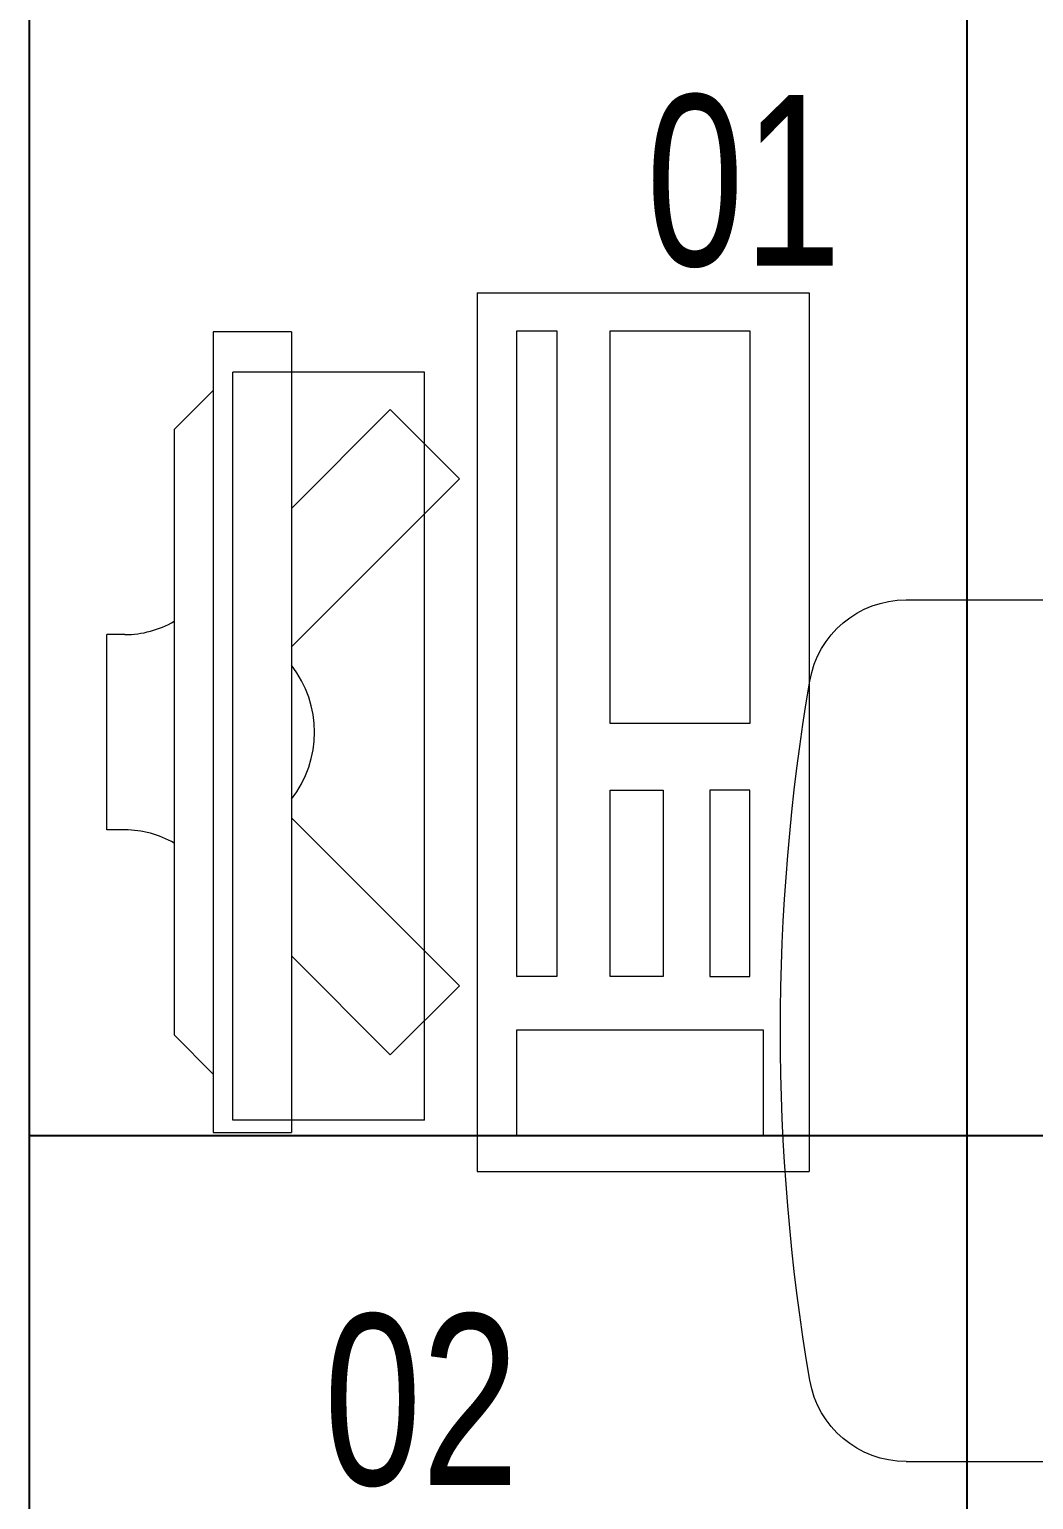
# Model space of a CAD drawing. Extents: x -12260 to 184725, y -29287 to 19916.
# Drawn here: x 29316 to 29830, y 3054 to 3806 of the extents above; entities that cross this region are included whole.
import ezdxf

# ---------------------------------------------------------------- set-up
doc = ezdxf.new("R2010")
doc.units = 0
doc.header["$LTSCALE"] = 0.25
doc.linetypes.add('DASHDOT', pattern=[25.4, 12.7, -6.35, 0, -6.35])
for name, color, linetype, lineweight in [('01-First Floor-FUR$0$72_EGR_EQP_TAG', 142, 'Continuous', 5), ('01-First Floor-FUR$0$LOADING', 253, 'Continuous', 5), ('01-First Floor-FUR$0$Walls', 251, 'Continuous', 5), ('E-LITE-CLNG-CNDT', 6, 'DASHDOT', 35)]:
    doc.layers.add(name, color=color, linetype=linetype, lineweight=lineweight)
doc.layers.add('01-First Floor-FUR$0$FALSE CEILING', color=251, linetype='Continuous')
doc.styles.add('01-First Floor-FUR$0$X3G_ENTITY_257CFD', font='swisscl.ttf', dxfattribs={"height": 200})

# ---------------------------------------------------------------- blocks, each defined once
blk = doc.blocks.new('01-First Floor-FUR$0$ITCWLS1-P')
at = {"layer": '01-First Floor-FUR$0$LOADING'}
for p, q in [((-0.17, 0.45), (-0.17, 0)), ((-0.17, 0.45), (0, 0.45)), ((0, 0.45), (0, 0)), ((-0.26509, 0.43, 0), (-0.30509, 0.43, 0)), ((-0.30509, 0.43, 0), (-0.30509, 0.02, 0)), ((-0.26509, 0.43, 0), (-0.26509, 0.02, 0)), ((-0.14957, 0.43047), (-0.12914, 0.43047)), ((-0.12914, 0.43047), (-0.12914, 0.40893)), ((-0.197, 0.40939), (-0.295, 0.40939)), ((-0.295, 0.02639), (-0.295, 0.40939)), ((-0.197, 0.02639), (-0.197, 0.40939)), ((-0.32509, 0.38, 0), (-0.30509, 0.4, 0)), ((-0.32509, 0.38, 0), (-0.32509, 0.07, 0)), ((-0.35032, 0.275), (-0.35961, 0.275)), ((-0.35961, 0.175), (-0.35961, 0.275)), ((-0.35032, 0.175), (-0.35961, 0.175)), ((-0.32509, 0.07, 0), (-0.30509, 0.05, 0)), ((-0.197, 0.02639), (-0.295, 0.02639)), ((-0.30509, 0.02, 0), (-0.26509, 0.02, 0)), ((-0.17, 0), (0, 0))]:
    blk.add_line(p, q, dxfattribs=at)
at = {"layer": '01-First Floor-FUR$0$LOADING', "extrusion": (2.48281e-10, 3.18408e-10, -1)}
for p, q in [((-0.26509, 0.33952), (-0.21443, 0.39019)), ((-0.17907, 0.35483), (-0.21443, 0.39019)), ((-0.26509, 0.26881), (-0.17907, 0.35483))]:
    blk.add_line(p, q, dxfattribs=at)
at = {"layer": '01-First Floor-FUR$0$LOADING', "extrusion": (2.48281e-10, -3.18408e-10, -1)}
for p, q in [((-0.26509, 0.18119), (-0.17907, 0.09517)), ((-0.26509, 0.11048), (-0.21443, 0.05981)), ((-0.17907, 0.09517), (-0.21443, 0.05981))]:
    blk.add_line(p, q, dxfattribs=at)
at = {"layer": '01-First Floor-FUR$0$LOADING'}
for points in [[(-0.12914, 0.40893), (-0.12914, 0.09996), (-0.14957, 0.09996), (-0.14957, 0.43047)], [(-0.14957, 0.09997), (-0.14957, 0.09997), (-0.14957, 0.09997), (-0.14957, 0.09997), (-0.14957, 0.09997), (-0.14957, 0.09997), (-0.14957, 0.09997), (-0.14957, 0.09997), (-0.14957, 0.09997)], [(-0.14957, 0.09997), (-0.14957, 0.09997), (-0.14957, 0.09997), (-0.14957, 0.09997), (-0.14957, 0.09997), (-0.14957, 0.09997), (-0.14957, 0.09997), (-0.14957, 0.09997), (-0.14957, 0.09997), (-0.14957, 0.09997), (-0.14957, 0.09997), (-0.14957, 0.09997), (-0.14957, 0.09997), (-0.14957, 0.09997), (-0.14957, 0.09997), (-0.14957, 0.09997), (-0.14957, 0.09997), (-0.14957, 0.09997)], [(-0.14957, 0.09996), (-0.14957, 0.09996), (-0.14957, 0.09996), (-0.14957, 0.09996), (-0.14957, 0.09996), (-0.14957, 0.09996), (-0.14957, 0.09996), (-0.14957, 0.09996), (-0.14957, 0.09996), (-0.14957, 0.09996)], [(-0.14957, 0.09996), (-0.14957, 0.09996), (-0.14957, 0.09996), (-0.14957, 0.09996), (-0.14957, 0.09996), (-0.14957, 0.09996), (-0.14957, 0.09996)], [(-0.14957, 0.09997), (-0.14957, 0.09997), (-0.14957, 0.09997), (-0.14957, 0.09997), (-0.14957, 0.09997), (-0.14957, 0.09997), (-0.14957, 0.09997), (-0.14957, 0.09997), (-0.14957, 0.09997), (-0.14957, 0.09997)], [(-0.14957, 0.09997), (-0.14957, 0.09997), (-0.14957, 0.09997), (-0.14957, 0.09997), (-0.14957, 0.09997), (-0.14957, 0.09997), (-0.14957, 0.09997), (-0.14957, 0.09997), (-0.14957, 0.09997), (-0.14957, 0.09997), (-0.14957, 0.09997), (-0.14957, 0.09997), (-0.14957, 0.09997), (-0.14957, 0.09997), (-0.14957, 0.09997)], [(-0.14957, 0.09997), (-0.14957, 0.09997), (-0.14957, 0.09997), (-0.14957, 0.09997), (-0.14957, 0.09997), (-0.14957, 0.09997), (-0.14957, 0.09997), (-0.14957, 0.09997), (-0.14957, 0.09997), (-0.14957, 0.09997)], [(-0.14957, 0.09997), (-0.14957, 0.09997), (-0.14957, 0.09997), (-0.14957, 0.09997), (-0.14957, 0.09997), (-0.14957, 0.09997), (-0.14957, 0.09997), (-0.14957, 0.09997), (-0.14957, 0.09997), (-0.14957, 0.09997)], [(-0.14957, 0.09996), (-0.14957, 0.09996), (-0.14957, 0.09996), (-0.14957, 0.09996), (-0.14957, 0.09996), (-0.14957, 0.09996), (-0.14957, 0.09996), (-0.14957, 0.09996), (-0.14957, 0.09996), (-0.14957, 0.09996), (-0.14957, 0.09996), (-0.14957, 0.09996), (-0.14957, 0.09996), (-0.14957, 0.09996), (-0.14957, 0.09996), (-0.14957, 0.09996), (-0.14957, 0.09996), (-0.14957, 0.09996), (-0.14957, 0.09997), (-0.14957, 0.09997), (-0.14957, 0.09997), (-0.14957, 0.09997), (-0.14957, 0.09997), (-0.14957, 0.09997), (-0.14957, 0.09997), (-0.14957, 0.09997), (-0.14957, 0.09997), (-0.14957, 0.09997), (-0.14957, 0.09997), (-0.14957, 0.09997), (-0.14957, 0.09997), (-0.14957, 0.09997), (-0.14956, 0.09997), (-0.14956, 0.09997), (-0.14956, 0.09997), (-0.14956, 0.09996), (-0.14956, 0.09996), (-0.14956, 0.09996), (-0.14956, 0.09996), (-0.14956, 0.09996), (-0.14956, 0.09996), (-0.14956, 0.09996), (-0.14956, 0.09996), (-0.14956, 0.09996), (-0.14956, 0.09996), (-0.14956, 0.09996), (-0.14956, 0.09996), (-0.14956, 0.09996), (-0.14957, 0.09996), (-0.14957, 0.09996), (-0.14957, 0.09996), (-0.14957, 0.09996), (-0.14957, 0.09996), (-0.14957, 0.09996)], [(-0.14957, 0.09996), (-0.14957, 0.09996), (-0.14957, 0.09996), (-0.14957, 0.09996), (-0.14957, 0.09996), (-0.14957, 0.09996), (-0.14957, 0.09996), (-0.14957, 0.09996), (-0.14957, 0.09996), (-0.14957, 0.09996), (-0.14957, 0.09997), (-0.14957, 0.09997), (-0.14957, 0.09997), (-0.14957, 0.09996), (-0.14957, 0.09996), (-0.14957, 0.09996), (-0.14957, 0.09996), (-0.14957, 0.09996), (-0.14957, 0.09996), (-0.14957, 0.09997), (-0.14957, 0.09997), (-0.14957, 0.09997), (-0.14957, 0.09997), (-0.14957, 0.09997), (-0.14957, 0.09997), (-0.14957, 0.09997), (-0.14957, 0.09997), (-0.14957, 0.09997), (-0.14957, 0.09997), (-0.14957, 0.09997), (-0.14957, 0.09997), (-0.14957, 0.09997), (-0.14957, 0.09997), (-0.14957, 0.09997), (-0.14957, 0.09997), (-0.14957, 0.09997), (-0.14957, 0.09997), (-0.14957, 0.09997), (-0.14957, 0.09997), (-0.14957, 0.09997), (-0.14957, 0.09997), (-0.14957, 0.09997), (-0.14957, 0.09997), (-0.14957, 0.09997), (-0.14957, 0.09997), (-0.14957, 0.09997), (-0.14957, 0.09997), (-0.14957, 0.09997), (-0.14957, 0.09997), (-0.14957, 0.09997), (-0.14957, 0.09997), (-0.14957, 0.09997), (-0.14957, 0.09997), (-0.14957, 0.09997), (-0.14957, 0.09997), (-0.14957, 0.09997), (-0.14957, 0.09997), (-0.14957, 0.09997), (-0.14957, 0.09997), (-0.14957, 0.09997), (-0.14957, 0.09997), (-0.14957, 0.09997), (-0.14957, 0.09997), (-0.14957, 0.09997), (-0.14957, 0.09997), (-0.14957, 0.09997), (-0.14957, 0.09997), (-0.14957, 0.09997), (-0.14957, 0.09997), (-0.14957, 0.09997), (-0.14957, 0.09997), (-0.14957, 0.09997), (-0.14957, 0.09997), (-0.14957, 0.09997), (-0.14957, 0.09997), (-0.14957, 0.09997), (-0.14957, 0.09997), (-0.14957, 0.09997), (-0.14957, 0.09997), (-0.14957, 0.09997), (-0.14956, 0.09997), (-0.14957, 0.09997), (-0.14957, 0.09997), (-0.14957, 0.09997), (-0.14957, 0.09997), (-0.14956, 0.09997), (-0.14957, 0.09997), (-0.14957, 0.09997), (-0.14957, 0.09997), (-0.14957, 0.09997), (-0.14957, 0.09997), (-0.14957, 0.09997), (-0.14957, 0.09997), (-0.14957, 0.09997), (-0.14957, 0.09997), (-0.14957, 0.09997), (-0.14956, 0.09997), (-0.14957, 0.09996), (-0.14957, 0.09996), (-0.14957, 0.09996), (-0.14956, 0.09996), (-0.14957, 0.09996), (-0.14957, 0.09996), (-0.14957, 0.09996), (-0.14957, 0.09996), (-0.14957, 0.09996), (-0.14957, 0.09996), (-0.14957, 0.09996), (-0.14957, 0.09996), (-0.14957, 0.09996), (-0.14957, 0.09996)], [(-0.14957, 0.09996), (-0.14957, 0.09996), (-0.14957, 0.09996), (-0.14957, 0.09996), (-0.14957, 0.09996), (-0.14957, 0.09996), (-0.14957, 0.09996), (-0.14957, 0.09996)], [(-0.14957, 0.09996), (-0.14957, 0.09996), (-0.14957, 0.09996), (-0.14957, 0.09996), (-0.14957, 0.09996), (-0.14957, 0.09996), (-0.14957, 0.09996), (-0.14957, 0.09996), (-0.14957, 0.09996), (-0.14957, 0.09996), (-0.14957, 0.09996), (-0.14957, 0.09996), (-0.14957, 0.09996), (-0.14957, 0.09996), (-0.14957, 0.09996), (-0.14957, 0.09996), (-0.14957, 0.09996), (-0.14957, 0.09996), (-0.14957, 0.09996), (-0.14957, 0.09996), (-0.14957, 0.09996), (-0.14957, 0.09996), (-0.14957, 0.09996), (-0.14957, 0.09996), (-0.14957, 0.09996), (-0.14957, 0.09996), (-0.14957, 0.09996), (-0.14957, 0.09996), (-0.14957, 0.09996), (-0.14957, 0.09996), (-0.14957, 0.09996), (-0.14957, 0.09996), (-0.14957, 0.09996), (-0.14957, 0.09996), (-0.14957, 0.09996), (-0.14957, 0.09996), (-0.14957, 0.09996), (-0.14957, 0.09996), (-0.14957, 0.09996), (-0.14957, 0.09996), (-0.14957, 0.09996), (-0.14957, 0.09996), (-0.14957, 0.09996), (-0.14957, 0.09996), (-0.14957, 0.09996), (-0.14957, 0.09996), (-0.14957, 0.09996), (-0.14957, 0.09996), (-0.14956, 0.09996), (-0.14956, 0.09996), (-0.14956, 0.09996), (-0.14956, 0.09996), (-0.14957, 0.09996), (-0.14957, 0.09996), (-0.14957, 0.09996), (-0.14957, 0.09996), (-0.14957, 0.09996), (-0.14957, 0.09996), (-0.14956, 0.09996), (-0.14957, 0.09996), (-0.14957, 0.09996), (-0.14957, 0.09996), (-0.14957, 0.09996), (-0.14957, 0.09996), (-0.14957, 0.09996), (-0.14957, 0.09996), (-0.14957, 0.09996), (-0.14957, 0.09996), (-0.14957, 0.09996), (-0.14956, 0.09996), (-0.14956, 0.09996), (-0.14957, 0.09996), (-0.14957, 0.09996), (-0.14957, 0.09996), (-0.14957, 0.09996), (-0.14957, 0.09996), (-0.14957, 0.09996), (-0.14957, 0.09996), (-0.14957, 0.09996), (-0.14957, 0.09996), (-0.14957, 0.09996), (-0.14957, 0.09996), (-0.14957, 0.09996), (-0.14957, 0.09996), (-0.14957, 0.09996), (-0.14957, 0.09996), (-0.14957, 0.09996), (-0.14957, 0.09996), (-0.14957, 0.09996)], [(-0.14957, 0.09996), (-0.14957, 0.09996), (-0.14957, 0.09996), (-0.14957, 0.09996), (-0.14957, 0.09996), (-0.14957, 0.09996), (-0.14957, 0.09996), (-0.14957, 0.09996), (-0.14957, 0.09996), (-0.14957, 0.09996), (-0.14957, 0.09996), (-0.14957, 0.09996)], [(-0.14957, 0.09996), (-0.14957, 0.09996), (-0.14956, 0.09996), (-0.14956, 0.09996), (-0.14956, 0.09996), (-0.14956, 0.09996), (-0.14957, 0.09996)], [(-0.14957, 0.09996), (-0.14957, 0.09996), (-0.14957, 0.09996), (-0.14957, 0.09996), (-0.14957, 0.09996), (-0.14957, 0.09996), (-0.14957, 0.09996), (-0.14957, 0.09996), (-0.14957, 0.09996), (-0.14956, 0.09996), (-0.14956, 0.09996), (-0.14956, 0.09996), (-0.14956, 0.09996), (-0.14956, 0.09996), (-0.14956, 0.09996), (-0.14956, 0.09996), (-0.14957, 0.09996)]]:
    blk.add_lwpolyline(points, dxfattribs=at)
for points in [[(-0.1019, 0.43047), (-0.03039, 0.43047), (-0.03039, 0.22944), (-0.1019, 0.22944)], [(-0.1019, 0.19536), (-0.07466, 0.19536), (-0.07466, 0.09996), (-0.1019, 0.09996)], [(-0.03039, 0.19536), (-0.05082, 0.19536), (-0.05082, 0.09996), (-0.03039, 0.09996)], [(-0.14956, 0.09996), (-0.14956, 0.09996), (-0.14956, 0.09996), (-0.14956, 0.09996), (-0.14956, 0.09996), (-0.14956, 0.09996), (-0.14956, 0.09996), (-0.14956, 0.09996), (-0.14957, 0.09996), (-0.14957, 0.09996), (-0.14957, 0.09996), (-0.14957, 0.09996), (-0.14957, 0.09996), (-0.14957, 0.09996), (-0.14957, 0.09996), (-0.14957, 0.09996), (-0.14957, 0.09996), (-0.14957, 0.09996), (-0.14957, 0.09996), (-0.14957, 0.09996), (-0.14957, 0.09996), (-0.14957, 0.09996), (-0.14957, 0.09996), (-0.14957, 0.09996), (-0.14957, 0.09996), (-0.14957, 0.09996), (-0.14957, 0.09996), (-0.14957, 0.09996), (-0.14957, 0.09996), (-0.14957, 0.09996), (-0.14957, 0.09996), (-0.14957, 0.09996), (-0.14957, 0.09996), (-0.14957, 0.09996), (-0.14957, 0.09996), (-0.14957, 0.09996), (-0.14957, 0.09996), (-0.14957, 0.09996), (-0.14957, 0.09996), (-0.14957, 0.09996), (-0.14957, 0.09996), (-0.14957, 0.09996), (-0.14957, 0.09996), (-0.14957, 0.09996), (-0.14957, 0.09996), (-0.14957, 0.09996), (-0.14957, 0.09996), (-0.14957, 0.09996), (-0.14957, 0.09996), (-0.14957, 0.09996), (-0.14957, 0.09996), (-0.14957, 0.09996), (-0.14957, 0.09996), (-0.14957, 0.09996), (-0.14957, 0.09996), (-0.14957, 0.09996), (-0.14957, 0.09996), (-0.14956, 0.09996), (-0.14956, 0.09996), (-0.14956, 0.09996), (-0.14956, 0.09996), (-0.14956, 0.09996), (-0.14956, 0.09996), (-0.14956, 0.09996), (-0.14956, 0.09996), (-0.14956, 0.09996), (-0.14956, 0.09996), (-0.14956, 0.09996), (-0.14956, 0.09996), (-0.14956, 0.09996), (-0.14956, 0.09996), (-0.14956, 0.09996), (-0.14956, 0.09996), (-0.14956, 0.09996), (-0.14956, 0.09996), (-0.14956, 0.09996), (-0.14956, 0.09996), (-0.14956, 0.09996), (-0.14956, 0.09996), (-0.14956, 0.09996), (-0.14956, 0.09996), (-0.14956, 0.09996), (-0.14956, 0.09996), (-0.14956, 0.09996), (-0.14956, 0.09996), (-0.14956, 0.09996), (-0.14956, 0.09996), (-0.14956, 0.09996), (-0.14956, 0.09996), (-0.14957, 0.09996), (-0.14957, 0.09996), (-0.14957, 0.09996), (-0.14957, 0.09996), (-0.14957, 0.09996), (-0.14957, 0.09996), (-0.14957, 0.09996), (-0.14957, 0.09996), (-0.14957, 0.09996), (-0.14957, 0.09996), (-0.14957, 0.09996), (-0.14957, 0.09996), (-0.14957, 0.09996), (-0.14957, 0.09996), (-0.14957, 0.09996), (-0.14957, 0.09996), (-0.14957, 0.09996), (-0.14957, 0.09996), (-0.14957, 0.09996), (-0.14957, 0.09996), (-0.14957, 0.09996), (-0.14957, 0.09996), (-0.14957, 0.09996), (-0.14957, 0.09996), (-0.14957, 0.09996), (-0.14957, 0.09996), (-0.14957, 0.09996), (-0.14957, 0.09996), (-0.14957, 0.09996), (-0.14957, 0.09996), (-0.14957, 0.09996), (-0.14957, 0.09996), (-0.14957, 0.09996), (-0.14957, 0.09996), (-0.14957, 0.09996), (-0.14957, 0.09996), (-0.14957, 0.09996), (-0.14957, 0.09996), (-0.14957, 0.09996), (-0.14957, 0.09996), (-0.14957, 0.09996), (-0.14957, 0.09996), (-0.14957, 0.09996), (-0.14957, 0.09996), (-0.14957, 0.09996), (-0.14957, 0.09996), (-0.14957, 0.09996), (-0.14957, 0.09996), (-0.14957, 0.09996), (-0.14957, 0.09996), (-0.14957, 0.09996), (-0.14957, 0.09996), (-0.14957, 0.09996), (-0.14957, 0.09996), (-0.14957, 0.09996), (-0.14957, 0.09996), (-0.14957, 0.09996), (-0.14957, 0.09996), (-0.14957, 0.09996), (-0.14957, 0.09996), (-0.14957, 0.09996), (-0.14957, 0.09996), (-0.14957, 0.09996), (-0.14957, 0.09996), (-0.14957, 0.09996), (-0.14956, 0.09996), (-0.14956, 0.09996), (-0.14956, 0.09996), (-0.14956, 0.09996), (-0.14956, 0.09996), (-0.14956, 0.09996), (-0.14956, 0.09996), (-0.14956, 0.09996), (-0.14956, 0.09996), (-0.14956, 0.09996), (-0.14956, 0.09996), (-0.14956, 0.09996), (-0.14956, 0.09996), (-0.14956, 0.09996), (-0.14956, 0.09996), (-0.14956, 0.09996), (-0.14956, 0.09996), (-0.14956, 0.09996), (-0.14956, 0.09996), (-0.14956, 0.09996), (-0.14956, 0.09996), (-0.14956, 0.09996), (-0.14956, 0.09996), (-0.14956, 0.09996), (-0.14956, 0.09996), (-0.14956, 0.09996), (-0.14956, 0.09996), (-0.14956, 0.09996), (-0.14956, 0.09996), (-0.14956, 0.09996), (-0.14956, 0.09996), (-0.14956, 0.09996), (-0.14956, 0.09996), (-0.14956, 0.09996), (-0.14956, 0.09996), (-0.14956, 0.09996), (-0.14956, 0.09996), (-0.14956, 0.09996), (-0.14956, 0.09996), (-0.14956, 0.09996), (-0.14956, 0.09996), (-0.14956, 0.09996), (-0.14956, 0.09996), (-0.14956, 0.09996), (-0.14956, 0.09996), (-0.14956, 0.09996), (-0.14956, 0.09996), (-0.14957, 0.09996), (-0.14957, 0.09996), (-0.14957, 0.09996), (-0.14957, 0.09996), (-0.14957, 0.09996), (-0.14957, 0.09996), (-0.14957, 0.09996), (-0.14957, 0.09996), (-0.14957, 0.09996), (-0.14957, 0.09996), (-0.14957, 0.09996), (-0.14957, 0.09996), (-0.14957, 0.09996), (-0.14957, 0.09996), (-0.14957, 0.09996), (-0.14957, 0.09996), (-0.14957, 0.09996), (-0.14957, 0.09996), (-0.14957, 0.09996), (-0.14957, 0.09996), (-0.14957, 0.09996), (-0.14957, 0.09996), (-0.14957, 0.09996), (-0.14957, 0.09996), (-0.14957, 0.09996), (-0.14957, 0.09996), (-0.14957, 0.09996), (-0.14957, 0.09996), (-0.14957, 0.09996), (-0.14957, 0.09996), (-0.14957, 0.09996), (-0.14957, 0.09996), (-0.14957, 0.09996), (-0.14957, 0.09996), (-0.14956, 0.09996), (-0.14956, 0.09996), (-0.14956, 0.09996), (-0.14956, 0.09996), (-0.14956, 0.09996), (-0.14956, 0.09996), (-0.14956, 0.09996), (-0.14956, 0.09996), (-0.14956, 0.09996), (-0.14956, 0.09996), (-0.14956, 0.09996), (-0.14956, 0.09996), (-0.14956, 0.09996), (-0.14956, 0.09996), (-0.14956, 0.09996), (-0.14956, 0.09996), (-0.14956, 0.09996), (-0.14956, 0.09996), (-0.14956, 0.09996), (-0.14956, 0.09996), (-0.14956, 0.09996), (-0.14956, 0.09996), (-0.14956, 0.09996), (-0.14956, 0.09996), (-0.14956, 0.09996), (-0.14956, 0.09996), (-0.14956, 0.09996), (-0.14956, 0.09996), (-0.14956, 0.09996), (-0.14956, 0.09996), (-0.14956, 0.09996), (-0.14956, 0.09996), (-0.14956, 0.09996), (-0.14956, 0.09996), (-0.14956, 0.09996), (-0.14956, 0.09996), (-0.14956, 0.09996), (-0.14956, 0.09996), (-0.14956, 0.09996), (-0.14956, 0.09996), (-0.14956, 0.09996), (-0.14956, 0.09996)], [(-0.14957, 0.09996), (-0.14957, 0.09996), (-0.14957, 0.09996), (-0.14957, 0.09996), (-0.14957, 0.09996), (-0.14957, 0.09996), (-0.14957, 0.09996), (-0.14957, 0.09996), (-0.14957, 0.09996), (-0.14957, 0.09996), (-0.14957, 0.09996), (-0.14957, 0.09996), (-0.14957, 0.09996), (-0.14957, 0.09996), (-0.14957, 0.09996), (-0.14957, 0.09996), (-0.14957, 0.09996), (-0.14957, 0.09996), (-0.14957, 0.09996), (-0.14957, 0.09996), (-0.14957, 0.09996), (-0.14957, 0.09996), (-0.14957, 0.09996), (-0.14957, 0.09996), (-0.14957, 0.09996), (-0.14957, 0.09996), (-0.14957, 0.09996), (-0.14957, 0.09996), (-0.14957, 0.09996), (-0.14957, 0.09996), (-0.14957, 0.09996), (-0.14957, 0.09996), (-0.14957, 0.09996), (-0.14957, 0.09996), (-0.14957, 0.09996), (-0.14957, 0.09996), (-0.14957, 0.09996), (-0.14957, 0.09996), (-0.14957, 0.09996), (-0.14957, 0.09996), (-0.14957, 0.09996), (-0.14957, 0.09996), (-0.14957, 0.09996), (-0.14957, 0.09996), (-0.14957, 0.09996), (-0.14957, 0.09996), (-0.14957, 0.09996), (-0.14957, 0.09996), (-0.14957, 0.09996), (-0.14957, 0.09996), (-0.14957, 0.09996), (-0.14957, 0.09996), (-0.14957, 0.09996), (-0.14957, 0.09996), (-0.14957, 0.09996), (-0.14957, 0.09996), (-0.14957, 0.09996), (-0.14957, 0.09996), (-0.14957, 0.09996), (-0.14957, 0.09996), (-0.14957, 0.09996), (-0.14957, 0.09996), (-0.14957, 0.09996), (-0.14957, 0.09996), (-0.14957, 0.09996), (-0.14957, 0.09996), (-0.14957, 0.09996), (-0.14957, 0.09996), (-0.14957, 0.09996), (-0.14957, 0.09996), (-0.14957, 0.09996), (-0.14957, 0.09996), (-0.14957, 0.09996), (-0.14957, 0.09996), (-0.14957, 0.09996), (-0.14957, 0.09996), (-0.14957, 0.09996), (-0.14957, 0.09996), (-0.14957, 0.09996), (-0.14957, 0.09996), (-0.14957, 0.09996), (-0.14957, 0.09996), (-0.14957, 0.09996), (-0.14957, 0.09996), (-0.14957, 0.09996), (-0.14957, 0.09996), (-0.14957, 0.09996), (-0.14957, 0.09996), (-0.14957, 0.09996), (-0.14957, 0.09996), (-0.14957, 0.09996), (-0.14957, 0.09996), (-0.14957, 0.09996), (-0.14957, 0.09996), (-0.14957, 0.09996), (-0.14957, 0.09996), (-0.14957, 0.09996), (-0.14957, 0.09996), (-0.14957, 0.09996), (-0.14957, 0.09996), (-0.14957, 0.09996), (-0.14957, 0.09996), (-0.14957, 0.09996), (-0.14957, 0.09996), (-0.14957, 0.09996), (-0.14957, 0.09996), (-0.14957, 0.09996), (-0.14957, 0.09996), (-0.14957, 0.09996), (-0.14957, 0.09996), (-0.14957, 0.09996), (-0.14957, 0.09996), (-0.14957, 0.09996), (-0.14957, 0.09996), (-0.14957, 0.09996), (-0.14957, 0.09996), (-0.14957, 0.09996), (-0.14957, 0.09996), (-0.14957, 0.09996), (-0.14957, 0.09996), (-0.14957, 0.09996), (-0.14957, 0.09996), (-0.14957, 0.09996), (-0.14957, 0.09996), (-0.14957, 0.09996), (-0.14957, 0.09996), (-0.14957, 0.09996), (-0.14957, 0.09996), (-0.14957, 0.09996), (-0.14957, 0.09996), (-0.14957, 0.09996), (-0.14957, 0.09996), (-0.14957, 0.09996), (-0.14957, 0.09996), (-0.14957, 0.09996), (-0.14957, 0.09996), (-0.14957, 0.09996), (-0.14957, 0.09996), (-0.14957, 0.09996), (-0.14957, 0.09996), (-0.14957, 0.09996), (-0.14957, 0.09996), (-0.14957, 0.09996), (-0.14957, 0.09996), (-0.14957, 0.09996), (-0.14957, 0.09996), (-0.14957, 0.09996), (-0.14957, 0.09996), (-0.14957, 0.09996), (-0.14957, 0.09996), (-0.14957, 0.09996), (-0.14957, 0.09996), (-0.14957, 0.09996), (-0.14957, 0.09996), (-0.14957, 0.09996), (-0.14957, 0.09996), (-0.14957, 0.09996), (-0.14957, 0.09996), (-0.14957, 0.09996), (-0.14957, 0.09996), (-0.14957, 0.09996), (-0.14957, 0.09996), (-0.14957, 0.09996), (-0.14957, 0.09996), (-0.14957, 0.09996), (-0.14957, 0.09996), (-0.14957, 0.09996), (-0.14957, 0.09996), (-0.14957, 0.09996), (-0.14957, 0.09996), (-0.14957, 0.09996), (-0.14957, 0.09996), (-0.14957, 0.09996), (-0.14957, 0.09996), (-0.14957, 0.09996), (-0.14957, 0.09996), (-0.14957, 0.09996), (-0.14957, 0.09996), (-0.14957, 0.09996), (-0.14957, 0.09996), (-0.14957, 0.09996), (-0.14957, 0.09996), (-0.14957, 0.09996), (-0.14957, 0.09996), (-0.14957, 0.09996), (-0.14957, 0.09996), (-0.14957, 0.09996), (-0.14957, 0.09996), (-0.14957, 0.09996), (-0.14957, 0.09996), (-0.14957, 0.09996), (-0.14957, 0.09996), (-0.14957, 0.09996), (-0.14957, 0.09996), (-0.14957, 0.09996), (-0.14957, 0.09996), (-0.14957, 0.09996), (-0.14957, 0.09996), (-0.14957, 0.09996), (-0.14957, 0.09996), (-0.14957, 0.09996), (-0.14957, 0.09996), (-0.14957, 0.09996), (-0.14957, 0.09996), (-0.14957, 0.09996), (-0.14957, 0.09996), (-0.14957, 0.09996), (-0.14957, 0.09996), (-0.14957, 0.09996), (-0.14957, 0.09996), (-0.14957, 0.09996), (-0.14957, 0.09996), (-0.14957, 0.09996), (-0.14957, 0.09996)], [(-0.14957, 0.09996), (-0.14957, 0.09996), (-0.14957, 0.09996), (-0.14957, 0.09996), (-0.14957, 0.09996), (-0.14957, 0.09996), (-0.14957, 0.09996), (-0.14957, 0.09996), (-0.14957, 0.09996), (-0.14957, 0.09996), (-0.14957, 0.09996), (-0.14957, 0.09996), (-0.14957, 0.09996), (-0.14957, 0.09996), (-0.14957, 0.09996), (-0.14957, 0.09996), (-0.14957, 0.09996), (-0.14957, 0.09996), (-0.14957, 0.09996), (-0.14957, 0.09996), (-0.14957, 0.09996), (-0.14957, 0.09996), (-0.14957, 0.09996), (-0.14957, 0.09996), (-0.14957, 0.09996), (-0.14957, 0.09996), (-0.14957, 0.09996), (-0.14957, 0.09996), (-0.14957, 0.09996), (-0.14957, 0.09996), (-0.14957, 0.09996), (-0.14957, 0.09996), (-0.14957, 0.09996), (-0.14957, 0.09996), (-0.14957, 0.09996), (-0.14957, 0.09996), (-0.14957, 0.09996), (-0.14957, 0.09996), (-0.14957, 0.09996), (-0.14957, 0.09996), (-0.14957, 0.09996), (-0.14957, 0.09996), (-0.14957, 0.09996), (-0.14957, 0.09996), (-0.14957, 0.09996), (-0.14957, 0.09996), (-0.14957, 0.09996), (-0.14957, 0.09996), (-0.14957, 0.09996), (-0.14957, 0.09996), (-0.14957, 0.09996), (-0.14957, 0.09996), (-0.14957, 0.09996), (-0.14957, 0.09996), (-0.14957, 0.09996), (-0.14957, 0.09996), (-0.14957, 0.09996), (-0.14957, 0.09996), (-0.14957, 0.09996), (-0.14957, 0.09996), (-0.14957, 0.09996), (-0.14957, 0.09996), (-0.14957, 0.09996), (-0.14957, 0.09996), (-0.14957, 0.09996), (-0.14957, 0.09996), (-0.14957, 0.09996), (-0.14957, 0.09996), (-0.14957, 0.09996), (-0.14957, 0.09996), (-0.14957, 0.09996), (-0.14957, 0.09996), (-0.14957, 0.09996), (-0.14957, 0.09996), (-0.14957, 0.09996), (-0.14957, 0.09996), (-0.14957, 0.09996), (-0.14957, 0.09996), (-0.14957, 0.09996), (-0.14957, 0.09996), (-0.14957, 0.09996), (-0.14957, 0.09996), (-0.14957, 0.09996), (-0.14957, 0.09996), (-0.14957, 0.09996), (-0.14957, 0.09996), (-0.14957, 0.09996), (-0.14957, 0.09996), (-0.14957, 0.09996), (-0.14957, 0.09996), (-0.14957, 0.09996), (-0.14957, 0.09996), (-0.14957, 0.09996), (-0.14957, 0.09996), (-0.14957, 0.09996), (-0.14957, 0.09996), (-0.14957, 0.09996), (-0.14957, 0.09996), (-0.14957, 0.09996), (-0.14957, 0.09996), (-0.14957, 0.09996), (-0.14957, 0.09996), (-0.14957, 0.09996), (-0.14957, 0.09996), (-0.14957, 0.09996), (-0.14957, 0.09996), (-0.14957, 0.09996), (-0.14957, 0.09996), (-0.14957, 0.09996), (-0.14957, 0.09996), (-0.14957, 0.09996), (-0.14957, 0.09996), (-0.14957, 0.09996), (-0.14957, 0.09996), (-0.14957, 0.09996), (-0.14957, 0.09996), (-0.14957, 0.09996), (-0.14957, 0.09996), (-0.14957, 0.09996), (-0.14957, 0.09996), (-0.14957, 0.09996), (-0.14957, 0.09996), (-0.14957, 0.09996), (-0.14957, 0.09996), (-0.14957, 0.09996), (-0.14957, 0.09996), (-0.14957, 0.09996), (-0.14957, 0.09996), (-0.14957, 0.09996), (-0.14957, 0.09996), (-0.14957, 0.09996), (-0.14957, 0.09996), (-0.14957, 0.09996), (-0.14957, 0.09996), (-0.14957, 0.09996), (-0.14957, 0.09996), (-0.14957, 0.09996), (-0.14957, 0.09996), (-0.14957, 0.09996), (-0.14957, 0.09996), (-0.14957, 0.09996), (-0.14957, 0.09996), (-0.14957, 0.09996), (-0.14957, 0.09996), (-0.14957, 0.09996), (-0.14957, 0.09996), (-0.14957, 0.09996), (-0.14957, 0.09996), (-0.14957, 0.09996), (-0.14957, 0.09996), (-0.14957, 0.09996), (-0.14957, 0.09996), (-0.14957, 0.09996), (-0.14957, 0.09996), (-0.14957, 0.09996), (-0.14957, 0.09996), (-0.14957, 0.09996), (-0.14957, 0.09996), (-0.14957, 0.09996), (-0.14957, 0.09996), (-0.14957, 0.09996), (-0.14957, 0.09996), (-0.14957, 0.09996), (-0.14957, 0.09996), (-0.14957, 0.09996), (-0.14957, 0.09996), (-0.14957, 0.09996), (-0.14957, 0.09996), (-0.14957, 0.09996), (-0.14957, 0.09996), (-0.14957, 0.09996), (-0.14957, 0.09996), (-0.14957, 0.09996), (-0.14957, 0.09996), (-0.14957, 0.09996), (-0.14957, 0.09996), (-0.14957, 0.09996), (-0.14957, 0.09996), (-0.14957, 0.09996), (-0.14957, 0.09996), (-0.14957, 0.09996), (-0.14957, 0.09996), (-0.14957, 0.09996), (-0.14957, 0.09996), (-0.14957, 0.09996), (-0.14957, 0.09996), (-0.14957, 0.09996), (-0.14957, 0.09996), (-0.14957, 0.09996), (-0.14957, 0.09996), (-0.14957, 0.09996), (-0.14957, 0.09996), (-0.14957, 0.09996), (-0.14957, 0.09996), (-0.14957, 0.09996), (-0.14957, 0.09996), (-0.14957, 0.09996), (-0.14957, 0.09996), (-0.14957, 0.09996), (-0.14957, 0.09996), (-0.14957, 0.09996), (-0.14957, 0.09996), (-0.14957, 0.09996), (-0.14957, 0.09996), (-0.14957, 0.09996), (-0.14957, 0.09996), (-0.14957, 0.09996), (-0.14957, 0.09996), (-0.14957, 0.09996), (-0.14957, 0.09996), (-0.14957, 0.09996), (-0.14957, 0.09996), (-0.14957, 0.09996), (-0.14957, 0.09996), (-0.14957, 0.09996), (-0.14957, 0.09996), (-0.14957, 0.09996), (-0.14957, 0.09996), (-0.14957, 0.09996)], [(-0.14957, 0.0727), (-0.02358, 0.0727), (-0.02358, 0.01818), (-0.14957, 0.01818)]]:
    blk.add_lwpolyline(points, close=True, dxfattribs=at)
for centre, radius, start, end in [((-0.35032, 0.325), 0.05, 270, 300.30934), ((-0.3089, 0.225), 0.05564, 321.94311, 38.05689), ((-0.35032, 0.125), 0.05, 59.69066, 90)]:
    blk.add_arc(centre, radius, start, end, dxfattribs=at)
blk = doc.blocks.new('01-First Floor-FUR$0$GF21018-P')
at = {"color": 0}
for p, q in [((-0.2207, 0.47563), (-0.2207, 0.0675)), ((0.22049, 0.47563), (0.22049, 0.0675))]:
    blk.add_line(p, q, dxfattribs=at)
for centre, radius, start, end in [((-0.0001, -0.52948), 1.06948, 80.36712, 99.63288), ((-0.1707, 0.47563), 0.05, 99.63288, 180), ((0.17049, 0.47563), 0.05, 0, 80.36712)]:
    blk.add_arc(centre, radius, start, end, dxfattribs=at)
blk = doc.blocks.new('01-First Floor-FUR')
at = {"layer": '01-First Floor-FUR$0$FALSE CEILING'}
blk.add_line((29795.56, 4520, -0.1), (29795.56, 2619.1, -0.1), dxfattribs=at)
at = {"layer": '01-First Floor-FUR$0$FALSE CEILING', "linetype": 'Continuous'}
blk.add_line((29315.56, 3240), (32976, 3240), dxfattribs=at)
at = {"layer": '01-First Floor-FUR$0$FALSE CEILING'}
blk.add_lwpolyline([(29315.56, 5000), (32976, 5000), (32976, 1440), (29315.56, 1440)], close=True, dxfattribs=at)
at = {"layer": '01-First Floor-FUR$0$LOADING'}
blk.add_line((29795.56, 4520, -0.1), (29795.56, 2619.1, -0.1), dxfattribs=at)
at = {"layer": '01-First Floor-FUR$0$Walls'}
blk.add_line((29315.56, 2540), (29315.56, 5000), dxfattribs=at)
at = {"layer": '01-First Floor-FUR$0$LOADING', "extrusion": (8.01373e-06, 1.93988e-16, 1), "xscale": 1000.000000000011, "yscale": 1000.000000000011, "zscale": 1000.000000000011}
blk.add_blockref('01-First Floor-FUR$0$ITCWLS1-P', (29714.76, 3221.47, 0.13), dxfattribs=at)
at = {"layer": '01-First Floor-FUR$0$LOADING', "extrusion": (7.77426e-06, 2.24021e-05, 1), "xscale": -1000, "yscale": 1000.000000000001, "zscale": 1000, "rotation": 90.00141075505213}
blk.add_blockref('01-First Floor-FUR$0$GF21018-P', (30240.04, 3293.57, 0.21), dxfattribs=at)
at = {"layer": '01-First Floor-FUR$0$72_EGR_EQP_TAG', "char_height": 87.473, "attachment_point": 2, "style": '01-First Floor-FUR$0$X3G_ENTITY_257CFD'}
for s, insert in [('01', (29681.25, 3772.81, -0.11)), ('02', (29516.26, 3148.5, -0.1))]:
    blk.add_mtext(s, dxfattribs=dict(at, insert=insert))

msp = doc.modelspace()

# ---------------------------------------------------------------- block references
at = {"layer": 'E-LITE-CLNG-CNDT'}
msp.add_blockref('01-First Floor-FUR', (0, 0), dxfattribs=at)

doc.saveas('drawing.dxf')
